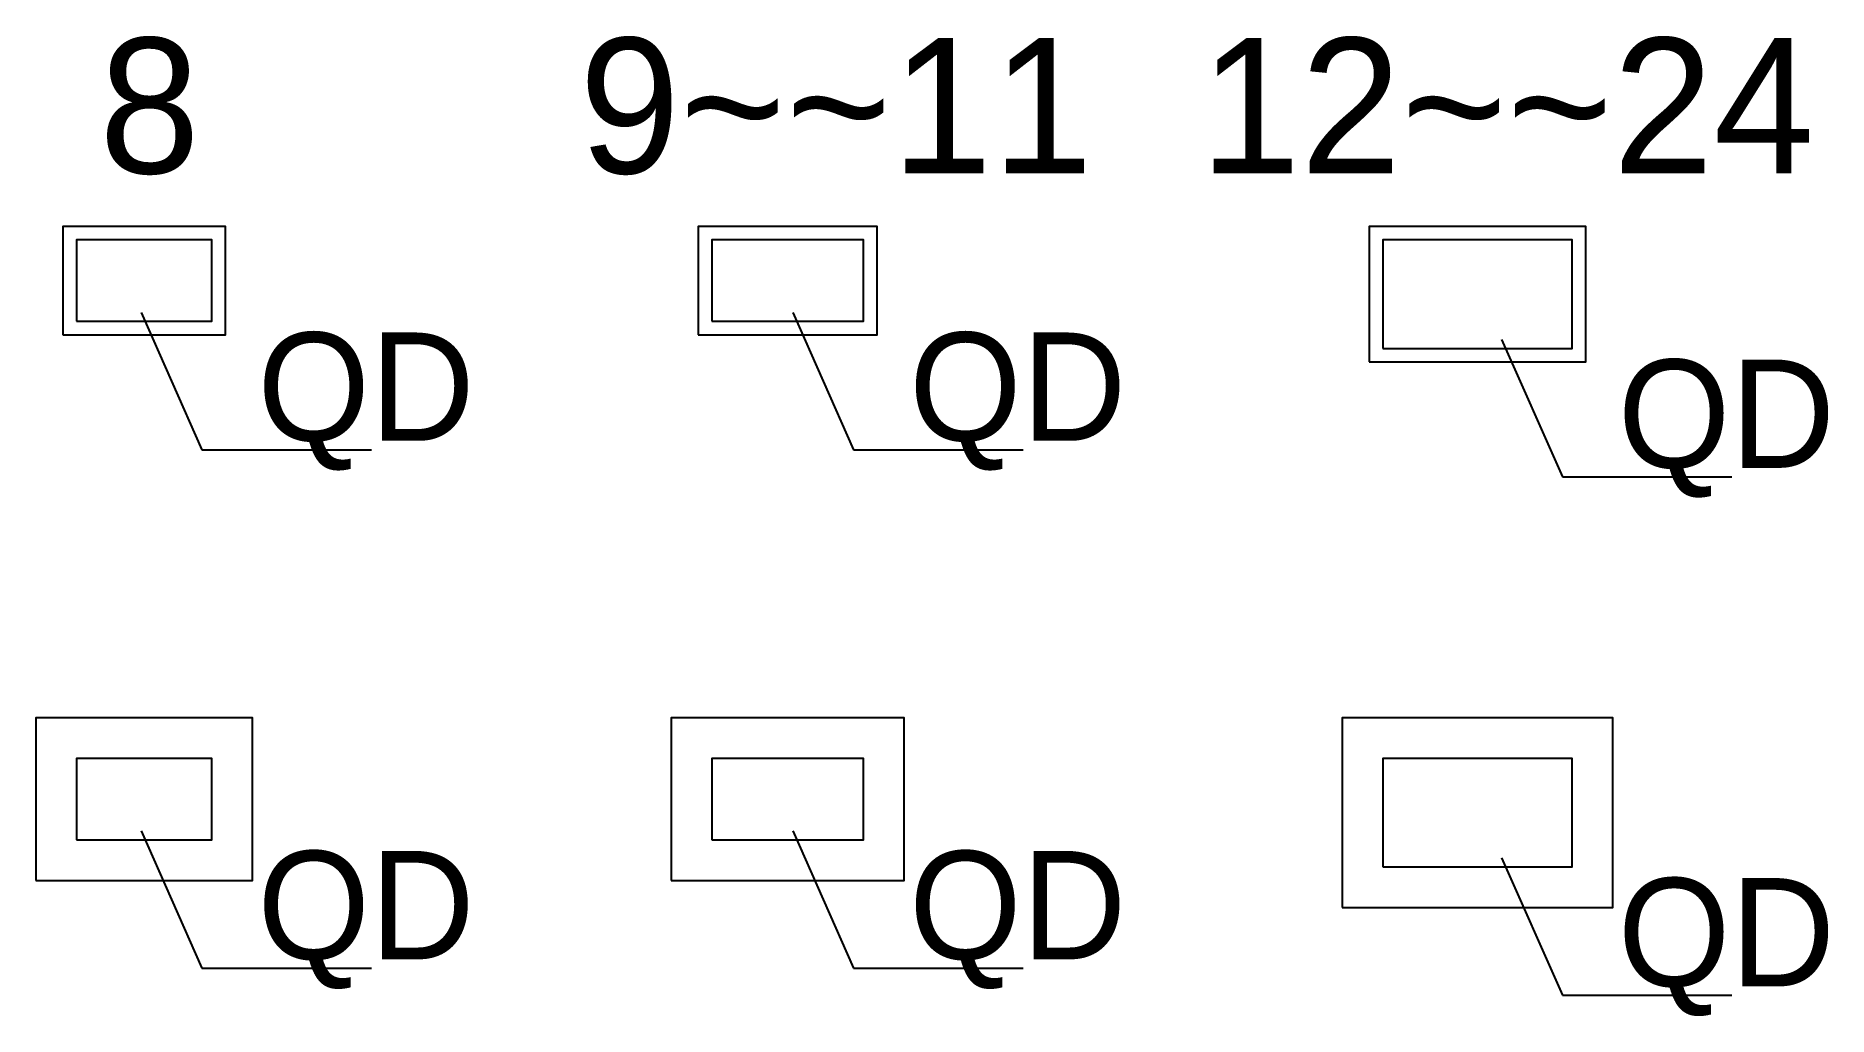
# Model space of a CAD drawing. Header units: metres. Extents: x -21 to 6596, y -2415 to 1204.
import ezdxf

# ---------------------------------------------------------------- set-up
doc = ezdxf.new("R2010")
doc.units = ezdxf.units.M
doc.layers.add('PUB_TEXT', color=75, linetype='Continuous')

msp = doc.modelspace()

# ---------------------------------------------------------------- linework, layer by layer
for p, q in [((367.31, 183.19), (591.96, -323.82)), ((2773.11, 183.19), (2997.76, -323.82)), ((5389.71, 83.19), (5614.36, -423.82)), ((591.96, -323.82), (1217.44, -323.82)), ((2997.76, -323.82), (3623.24, -323.82)), ((5614.36, -423.82), (6239.84, -423.82)), ((367.31, -1730.67), (591.96, -2237.67)), ((2773.11, -1730.67), (2997.76, -2237.67)), ((5389.71, -1830.67), (5614.36, -2337.67)), ((591.96, -2237.67), (1217.44, -2237.67)), ((2997.76, -2237.67), (3623.24, -2237.67)), ((5614.36, -2337.67), (6239.84, -2337.67))]:
    msp.add_line(p, q)
for points in [[(78.56, 100.37), (678.56, 100.37), (678.56, 500.37), (78.56, 500.37)], [(2424.36, 100.37), (3084.36, 100.37), (3084.36, 500.37), (2424.36, 500.37)], [(4900.96, 0.37), (5700.96, 0.37), (5700.96, 500.37), (4900.96, 500.37)], [(128.56, 150.37), (628.56, 150.37), (628.56, 450.37), (128.56, 450.37)], [(2474.36, 150.37), (3034.36, 150.37), (3034.36, 450.37), (2474.36, 450.37)], [(4950.96, 50.37), (5650.96, 50.37), (5650.96, 450.37), (4950.96, 450.37)], [(-21.44, -1913.48), (778.56, -1913.48), (778.56, -1313.48), (-21.44, -1313.48)], [(2324.36, -1913.48), (3184.36, -1913.48), (3184.36, -1313.48), (2324.36, -1313.48)], [(4800.96, -2013.48), (5800.96, -2013.48), (5800.96, -1313.48), (4800.96, -1313.48)], [(128.56, -1763.48), (628.56, -1763.48), (628.56, -1463.48), (128.56, -1463.48)], [(2474.36, -1763.48), (3034.36, -1763.48), (3034.36, -1463.48), (2474.36, -1463.48)], [(4950.96, -1863.48), (5650.96, -1863.48), (5650.96, -1463.48), (4950.96, -1463.48)]]:
    msp.add_lwpolyline(points, close=True)

# ---------------------------------------------------------------- texts
at = {"layer": 'PUB_TEXT'}
for s, height, p in [('8', 500, (212.37, 696.42)), ('9~~11', 500, (1984.89, 696.42)), ('12~~24', 500, (4275.74, 696.42)), ('QD', 400, (796.49, -290.85)), ('QD', 400, (3202.29, -290.85)), ('QD', 400, (5818.89, -390.85)), ('QD', 400, (796.49, -2204.7)), ('QD', 400, (3202.29, -2204.7)), ('QD', 400, (5818.89, -2304.7))]:
    msp.add_text(s, height=height, dxfattribs=at).set_placement(p)

doc.saveas('drawing.dxf')
